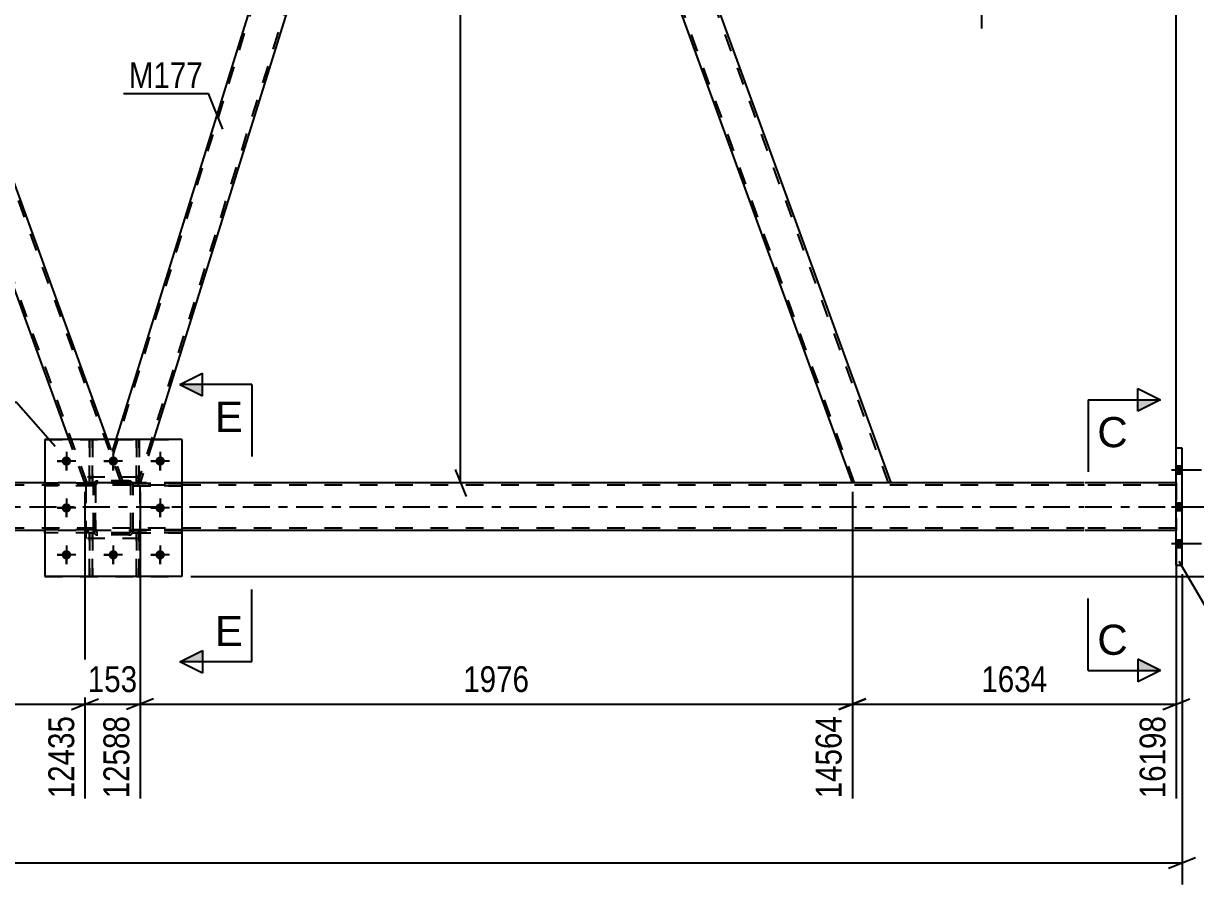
# Model space of a CAD drawing. Header units: millimetres. Extents: x -78 to 763, y -439 to 155.
# Drawn here: x 512.2 to 642.2, y -167.8 to -72.3 of the extents above; entities that cross this region are included whole.
import ezdxf

# ---------------------------------------------------------------- set-up
doc = ezdxf.new("R2010")
doc.units = ezdxf.units.MM
doc.linetypes.add('DXK_LINE_DOT2', pattern=[3.9198, 1.9599, -1.9599])
doc.linetypes.add('DXK_LINE_DOT3', pattern=[5.9187, 2.979, -0.9799, 0.9799, -0.9799])
doc.styles.add('Arial', font='ARIAL.TTF', dxfattribs={"height": 0.2})
doc.styles.add('Arial Narrow', font='ARIALN.TTF', dxfattribs={"height": 0.2})

# ---------------------------------------------------------------- blocks, each defined once
blk = doc.blocks.new('Part-800830732-2670 - 2550')
at = {"color": 7, "linetype": 'DXK_LINE_DOT2'}
for p, q in [((519.53, -133.6), (519.53, -128.77)), ((519.53, -128.77), (519.85, -128.77)), ((519.53, -129.37), (519.85, -129.37)), ((519.85, -128.77), (519.85, -133.6)), ((519.85, -133.6), (519.53, -133.6))]:
    blk.add_line(p, q, dxfattribs=at)
blk = doc.blocks.new('Part-800830732-2673 - 2550')
at = {"color": 7, "linetype": 'DXK_LINE_DOT2'}
for p, q in [((524.73, -133.6), (524.73, -128.77)), ((524.73, -128.77), (525.05, -128.77)), ((524.73, -129.37), (525.05, -129.37)), ((525.05, -128.77), (525.05, -133.6)), ((525.05, -133.6), (524.73, -133.6))]:
    blk.add_line(p, q, dxfattribs=at)
blk = doc.blocks.new('Bolt-800830732-2638 - 2550')
at = {"color": 1, "linetype": 'Continuous'}
for p, q in [((515.93, -120.8), (516.63, -120.8)), ((516.97, -119.76), (516.97, -120.46)), ((518.01, -120.8), (517.32, -120.8)), ((521.13, -120.8), (521.83, -120.8)), ((522.17, -119.76), (522.17, -120.46)), ((523.21, -120.8), (522.52, -120.8)), ((526.33, -120.8), (527.03, -120.8)), ((527.37, -119.76), (527.37, -120.46)), ((528.41, -120.8), (527.72, -120.8)), ((516.97, -121.84), (516.97, -121.15)), ((522.17, -121.84), (522.17, -121.15)), ((527.37, -121.84), (527.37, -121.15)), ((515.93, -126), (516.63, -126)), ((516.97, -124.96), (516.97, -125.66)), ((518.01, -126), (517.32, -126)), ((526.33, -126), (527.03, -126)), ((527.37, -124.96), (527.37, -125.66)), ((528.41, -126), (527.72, -126)), ((516.97, -127.04), (516.97, -126.35)), ((527.37, -127.04), (527.37, -126.35)), ((515.93, -131.2), (516.63, -131.2)), ((516.97, -130.16), (516.97, -130.86)), ((518.01, -131.2), (517.32, -131.2)), ((521.13, -131.2), (521.83, -131.2)), ((522.17, -130.16), (522.17, -130.86)), ((523.21, -131.2), (522.52, -131.2)), ((526.33, -131.2), (527.03, -131.2)), ((527.37, -130.16), (527.37, -130.86)), ((528.41, -131.2), (527.72, -131.2)), ((516.97, -132.24), (516.97, -131.55)), ((522.17, -132.24), (522.17, -131.55)), ((527.37, -132.24), (527.37, -131.55))]:
    blk.add_line(p, q, dxfattribs=at)
blk = doc.blocks.new('Bolt-800830732-2639 - 2550')
at = {"linetype": 'Continuous'}
for points in [[(517.49, -120.8, -1), (516.45, -120.8, -1)], [(522.69, -120.8, -1), (521.65, -120.8, -1)], [(527.89, -120.8, -1), (526.85, -120.8, -1)], [(517.49, -126, -1), (516.45, -126, -1)], [(527.89, -126, -1), (526.85, -126, -1)], [(517.49, -131.2, -1), (516.45, -131.2, -1)], [(522.69, -131.2, -1), (521.65, -131.2, -1)], [(527.89, -131.2, -1), (526.85, -131.2, -1)]]:
    blk.add_hatch(color=1, dxfattribs=at).paths.add_polyline_path(points)
at = {"color": 1, "linetype": 'Continuous'}
for p, q in [((518.01, -120.8), (515.93, -120.8)), ((516.97, -119.76), (516.97, -121.84)), ((523.21, -120.8), (521.13, -120.8)), ((522.17, -119.76), (522.17, -121.84)), ((528.41, -120.8), (526.33, -120.8)), ((527.37, -119.76), (527.37, -121.84)), ((518.01, -126), (515.93, -126)), ((516.97, -124.96), (516.97, -127.04)), ((528.41, -126), (526.33, -126)), ((527.37, -124.96), (527.37, -127.04)), ((518.01, -131.2), (515.93, -131.2)), ((516.97, -130.16), (516.97, -132.24)), ((523.21, -131.2), (521.13, -131.2)), ((522.17, -130.16), (522.17, -132.24)), ((528.41, -131.2), (526.33, -131.2)), ((527.37, -130.16), (527.37, -132.24))]:
    blk.add_line(p, q, dxfattribs=at)
blk = doc.blocks.new('Part-800830732-2642 - 2550')
at = {"color": 7, "linetype": 'DXK_LINE_DOT2'}
for p, q in [((519.85, -128.77), (519.53, -128.77)), ((519.53, -128.77), (519.53, -133.6)), ((519.53, -129.37), (519.85, -129.37)), ((519.85, -133.6), (519.85, -128.77)), ((519.53, -133.6), (519.85, -133.6))]:
    blk.add_line(p, q, dxfattribs=at)
blk = doc.blocks.new('Part-800830732-2676 - 2550')
at = {"color": 7, "linetype": 'DXK_LINE_DOT2'}
for p, q in [((519.53, -123.25), (519.53, -118.4)), ((519.53, -118.4), (519.85, -118.4)), ((519.85, -118.4), (519.85, -123.25)), ((519.53, -122.65), (519.85, -122.65)), ((519.85, -123.25), (519.53, -123.25))]:
    blk.add_line(p, q, dxfattribs=at)
blk = doc.blocks.new('Part-800830732-2679 - 2550')
at = {"color": 7, "linetype": 'DXK_LINE_DOT2'}
for p, q in [((524.73, -123.25), (524.73, -118.4)), ((524.73, -118.4), (525.05, -118.4)), ((525.05, -118.4), (525.05, -123.25)), ((524.73, -122.65), (525.05, -122.65)), ((525.05, -123.25), (524.73, -123.25))]:
    blk.add_line(p, q, dxfattribs=at)
blk = doc.blocks.new('Part-800830732-2820 - 2550')
at = {"color": 7, "linetype": 'DXK_LINE_DOT2'}
for p, q in [((514.57, -118.4), (529.77, -118.4)), ((514.57, -118.4), (514.57, -133.6)), ((529.77, -118.4), (529.77, -133.6)), ((514.57, -133.6), (529.77, -133.6))]:
    blk.add_line(p, q, dxfattribs=at)
blk = doc.blocks.new('Part-800830732-2692 - 2550')
at = {"color": 7, "linetype": 'DXK_LINE_DOT2'}
for p, q in [((519.97, -123.48), (520.01, -123.3)), ((520.01, -123.3), (519.97, -123.48)), ((519.97, -128.52), (519.97, -123.48)), ((519.97, -123.48), (519.97, -123.48)), ((519.97, -128.52), (519.97, -123.48)), ((520.21, -123.48), (520.23, -123.39)), ((520.23, -123.39), (520.21, -123.48)), ((520.21, -128.52), (520.21, -123.48)), ((520.21, -123.48), (520.21, -123.48)), ((520.21, -123.48), (520.21, -128.52)), ((520.23, -123.39), (520.29, -123.31)), ((520.29, -123.31), (520.23, -123.39)), ((520.27, -123.04), (520.45, -123)), ((520.45, -123), (520.27, -123.04)), ((520.36, -123.26), (520.29, -123.31)), ((520.45, -123.24), (520.36, -123.26)), ((523.89, -123), (520.45, -123)), ((523.89, -123.24), (520.45, -123.24)), ((523.89, -123), (524.08, -123.04)), ((524.08, -123.04), (523.89, -123)), ((523.89, -123.24), (523.99, -123.26)), ((523.99, -123.26), (524.06, -123.31)), ((524.06, -123.31), (523.99, -123.26)), ((524.06, -123.31), (524.12, -123.39)), ((524.12, -123.39), (524.06, -123.31)), ((524.12, -123.39), (524.13, -123.48)), ((524.13, -123.48), (524.12, -123.39)), ((524.13, -128.52), (524.13, -123.48)), ((524.13, -123.48), (524.13, -123.48)), ((524.13, -128.52), (524.13, -123.48)), ((524.34, -123.3), (524.37, -123.48)), ((524.37, -123.48), (524.34, -123.3)), ((524.37, -128.52), (524.37, -123.48)), ((524.37, -123.48), (524.37, -123.48)), ((524.37, -128.52), (524.37, -123.48)), ((519.97, -128.52), (519.97, -128.52)), ((520.01, -128.71), (519.97, -128.52)), ((519.97, -128.52), (520.01, -128.71)), ((520.21, -128.52), (520.21, -128.52)), ((520.23, -128.62), (520.21, -128.52)), ((520.21, -128.52), (520.23, -128.62)), ((520.29, -128.69), (520.23, -128.62)), ((520.23, -128.62), (520.29, -128.69)), ((520.36, -128.75), (520.29, -128.69)), ((520.29, -128.69), (520.36, -128.75)), ((520.45, -128.76), (520.36, -128.75)), ((523.99, -128.75), (523.89, -128.76)), ((524.06, -128.69), (523.99, -128.75)), ((524.12, -128.62), (524.06, -128.69)), ((524.06, -128.69), (524.12, -128.62)), ((524.13, -128.52), (524.12, -128.62)), ((524.12, -128.62), (524.13, -128.52)), ((524.13, -128.52), (524.13, -128.52)), ((524.37, -128.52), (524.34, -128.71)), ((524.34, -128.71), (524.37, -128.52)), ((524.37, -128.52), (524.37, -128.52)), ((520.45, -129), (520.27, -128.97)), ((520.27, -128.97), (520.45, -129)), ((523.89, -128.76), (520.45, -128.76)), ((523.89, -129), (520.45, -129)), ((524.08, -128.97), (523.89, -129)), ((523.89, -129), (524.08, -128.97))]:
    blk.add_line(p, q, dxfattribs=at)
at = {"color": 7, "linetype": 'DXK_LINE_DOT3'}
blk.add_line((522.17, -126), (522.17, -126), dxfattribs=at)
at = {"color": 7, "linetype": 'DXK_LINE_DOT2'}
for centre, start, end in [((520.45, -123.48), 112.5, 157.5), ((520.45, -123.48), 112.5, 157.5), ((523.89, -123.48), 22.5, 67.5), ((523.89, -123.48), 22.5, 67.5), ((520.45, -128.52), 202.5, 247.5), ((520.45, -128.52), 202.5, 247.5), ((523.89, -128.52), 292.5, 337.5), ((523.89, -128.52), 292.5, 337.5)]:
    blk.add_arc(centre, 0.48, start, end, dxfattribs=at)
blk = doc.blocks.new('Part-800830732-2832 - 2550')
at = {"color": 7, "linetype": 'DXK_LINE_DOT2'}
for p, q in [((519.97, -128.44), (514.57, -128.44)), ((514.57, -128.76), (514.57, -128.44)), ((519.37, -128.76), (519.37, -128.44)), ((519.97, -128.44), (519.97, -128.76)), ((519.97, -128.76), (514.57, -128.76))]:
    blk.add_line(p, q, dxfattribs=at)
blk = doc.blocks.new('Part-800830732-2724 - 2550')
at = {"color": 7, "linetype": 'DXK_LINE_DOT2'}
for p, q in [((519.97, -128.44), (514.57, -128.44)), ((514.57, -128.44), (514.57, -128.76)), ((519.37, -128.76), (519.37, -128.44)), ((519.97, -128.76), (519.97, -128.44)), ((519.97, -128.76), (514.57, -128.76))]:
    blk.add_line(p, q, dxfattribs=at)
blk = doc.blocks.new('Part-800830732-2768 - 2550')
at = {"color": 7, "linetype": 'DXK_LINE_DOT2'}
for p, q in [((629.89, -123.46), (21.62, -123.46)), ((529.77, -123.22), (514.57, -123.22)), ((640.11, -123.46), (629.99, -123.46)), ((640.11, -123.22), (640.11, -128.5)), ((629.89, -128.26), (21.62, -128.26)), ((529.77, -128.5), (514.57, -128.5)), ((640.11, -128.26), (629.99, -128.26))]:
    blk.add_line(p, q, dxfattribs=at)
at = {"color": 2, "linetype": 'Continuous'}
for p, q in [((514.57, -123.22), (359.51, -123.22)), ((629.89, -123.22), (529.77, -123.22)), ((640.11, -123.22), (629.99, -123.22)), ((514.57, -128.5), (359.51, -128.5)), ((629.89, -128.5), (529.77, -128.5)), ((640.11, -128.5), (629.99, -128.5))]:
    blk.add_line(p, q, dxfattribs=at)
at = {"color": 7, "linetype": 'DXK_LINE_DOT3'}
for p, q in [((21.62, -125.86), (629.89, -125.86)), ((629.99, -125.86), (640.11, -125.86))]:
    blk.add_line(p, q, dxfattribs=at)
blk = doc.blocks.new('Part-800830732-2770 - 2550')
at = {"color": 7, "linetype": 'DXK_LINE_DOT2'}
for p, q in [((519.97, -123.48), (520.01, -123.3)), ((520.01, -123.3), (519.97, -123.48)), ((519.97, -128.52), (519.97, -123.48)), ((519.97, -123.48), (519.97, -123.48)), ((519.97, -128.52), (519.97, -123.48)), ((520.21, -123.48), (520.23, -123.39)), ((520.23, -123.39), (520.21, -123.48)), ((520.21, -128.52), (520.21, -123.48)), ((520.21, -123.48), (520.21, -123.48)), ((520.21, -123.48), (520.21, -128.52)), ((520.23, -123.39), (520.29, -123.31)), ((520.29, -123.31), (520.23, -123.39)), ((520.27, -123.04), (520.45, -123)), ((520.45, -123), (520.27, -123.04)), ((520.36, -123.26), (520.29, -123.31)), ((520.45, -123.24), (520.36, -123.26)), ((523.89, -123), (520.45, -123)), ((523.89, -123.24), (520.45, -123.24)), ((523.89, -123), (524.08, -123.04)), ((524.08, -123.04), (523.89, -123)), ((523.89, -123.24), (523.99, -123.26)), ((523.99, -123.26), (524.06, -123.31)), ((524.06, -123.31), (523.99, -123.26)), ((524.06, -123.31), (524.12, -123.39)), ((524.12, -123.39), (524.06, -123.31)), ((524.12, -123.39), (524.13, -123.48)), ((524.13, -123.48), (524.12, -123.39)), ((524.13, -128.52), (524.13, -123.48)), ((524.13, -123.48), (524.13, -123.48)), ((524.13, -128.52), (524.13, -123.48)), ((524.34, -123.3), (524.37, -123.48)), ((524.37, -123.48), (524.34, -123.3)), ((524.37, -128.52), (524.37, -123.48)), ((524.37, -123.48), (524.37, -123.48)), ((524.37, -128.52), (524.37, -123.48)), ((519.97, -128.52), (519.97, -128.52)), ((520.01, -128.71), (519.97, -128.52)), ((519.97, -128.52), (520.01, -128.71)), ((520.21, -128.52), (520.21, -128.52)), ((520.23, -128.62), (520.21, -128.52)), ((520.21, -128.52), (520.23, -128.62)), ((520.29, -128.69), (520.23, -128.62)), ((520.23, -128.62), (520.29, -128.69)), ((520.36, -128.75), (520.29, -128.69)), ((520.29, -128.69), (520.36, -128.75)), ((520.45, -128.76), (520.36, -128.75)), ((523.99, -128.75), (523.89, -128.76)), ((524.06, -128.69), (523.99, -128.75)), ((524.12, -128.62), (524.06, -128.69)), ((524.06, -128.69), (524.12, -128.62)), ((524.13, -128.52), (524.12, -128.62)), ((524.12, -128.62), (524.13, -128.52)), ((524.13, -128.52), (524.13, -128.52)), ((524.37, -128.52), (524.34, -128.71)), ((524.34, -128.71), (524.37, -128.52)), ((524.37, -128.52), (524.37, -128.52)), ((520.45, -129), (520.27, -128.97)), ((520.27, -128.97), (520.45, -129)), ((523.89, -128.76), (520.45, -128.76)), ((523.89, -129), (520.45, -129)), ((524.08, -128.97), (523.89, -129)), ((523.89, -129), (524.08, -128.97))]:
    blk.add_line(p, q, dxfattribs=at)
at = {"color": 7, "linetype": 'DXK_LINE_DOT3'}
blk.add_line((522.17, -126), (522.17, -126), dxfattribs=at)
at = {"color": 7, "linetype": 'DXK_LINE_DOT2'}
for centre, start, end in [((520.45, -123.48), 112.5, 157.5), ((520.45, -123.48), 112.5, 157.5), ((523.89, -123.48), 22.5, 67.5), ((523.89, -123.48), 22.5, 67.5), ((520.45, -128.52), 202.5, 247.5), ((520.45, -128.52), 202.5, 247.5), ((523.89, -128.52), 292.5, 337.5), ((523.89, -128.52), 292.5, 337.5)]:
    blk.add_arc(centre, 0.48, start, end, dxfattribs=at)
blk = doc.blocks.new('Part-800830732-2771 - 2550')
at = {"color": 7, "linetype": 'DXK_LINE_DOT2'}
for p, q in [((525.17, -122.6), (519.17, -122.6)), ((519.17, -129.4), (519.17, -122.6)), ((525.17, -129.4), (525.17, -122.6)), ((525.17, -129.4), (519.17, -129.4))]:
    blk.add_line(p, q, dxfattribs=at)
blk = doc.blocks.new('Part-800830732-2772 - 2550')
at = {"color": 7, "linetype": 'DXK_LINE_DOT2'}
for p, q in [((525.17, -122.6), (519.17, -122.6)), ((519.17, -129.4), (519.17, -122.6)), ((525.17, -129.4), (525.17, -122.6)), ((525.17, -129.4), (519.17, -129.4))]:
    blk.add_line(p, q, dxfattribs=at)
blk = doc.blocks.new('Part-800830732-2778 - 2550')
at = {"color": 2, "linetype": 'Continuous'}
for p, q in [((640.75, -119.36), (640.11, -119.36)), ((640.11, -132.36), (640.11, -119.36)), ((640.75, -132.36), (640.75, -119.36)), ((640.11, -132.36), (640.75, -132.36))]:
    blk.add_line(p, q, dxfattribs=at)
blk = doc.blocks.new('Part-800830732-2798 - 2550')
at = {"color": 2, "linetype": 'Continuous'}
for p, q in [((560.05, -2), (563.79, -2)), ((563.79, -2), (564.31, -2)), ((564.31, -2), (608.43, -123.22)), ((604.17, -123.22), (561.6, -6.25))]:
    blk.add_line(p, q, dxfattribs=at)
at = {"color": 7, "linetype": 'DXK_LINE_DOT2'}
for p, q in [((561.6, -6.25), (560.05, -2)), ((604.42, -123.22), (560.3, -2)), ((608.17, -123.22), (564.05, -2)), ((608.43, -123.22), (604.17, -123.22))]:
    blk.add_line(p, q, dxfattribs=at)
blk = doc.blocks.new('Part-800830732-2808 - 2550')
at = {"color": 7, "linetype": 'DXK_LINE_DOT2'}
for p, q in [((522.16, -120.12), (558.98, -2)), ((561.46, -5.88), (524.89, -123.22)), ((522.45, -118.4), (522.03, -119.75)), ((526.64, -118.4), (525.14, -123.22)), ((523.29, -123.22), (522.03, -119.75)), ((525.14, -123.22), (523.29, -123.22))]:
    blk.add_line(p, q, dxfattribs=at)
at = {"color": 2, "linetype": 'Continuous'}
for p, q in [((558.73, -2), (522.45, -118.4)), ((560.05, -2), (558.73, -2)), ((560.05, -2), (561.6, -6.25)), ((561.6, -6.25), (526.64, -118.4))]:
    blk.add_line(p, q, dxfattribs=at)
blk = doc.blocks.new('Part-800830732-2813 - 2550')
at = {"color": 2, "linetype": 'Continuous'}
for p, q in [((478.66, -2), (474.91, -2)), ((479.17, -2), (478.66, -2)), ((521.54, -118.4), (479.17, -2)), ((517.28, -118.4), (476.46, -6.25))]:
    blk.add_line(p, q, dxfattribs=at)
at = {"color": 7, "linetype": 'DXK_LINE_DOT2'}
for p, q in [((474.91, -2), (476.46, -6.25)), ((519.29, -123.22), (475.17, -2)), ((523.04, -123.22), (478.92, -2)), ((519.03, -123.22), (517.28, -118.4)), ((523.29, -123.22), (521.54, -118.4)), ((523.29, -123.22), (519.03, -123.22))]:
    blk.add_line(p, q, dxfattribs=at)
blk = doc.blocks.new('Part-800830732-2814 - 2550')
at = {"color": 7, "linetype": 'DXK_LINE_DOT2'}
for p, q in [((519.97, -123.24), (514.57, -123.24)), ((514.57, -123.24), (514.57, -123.56)), ((519.37, -123.56), (519.37, -123.24)), ((519.97, -123.56), (519.97, -123.24)), ((519.97, -123.56), (514.57, -123.56))]:
    blk.add_line(p, q, dxfattribs=at)
blk = doc.blocks.new('Part-800830732-2819 - 2550')
at = {"color": 7, "linetype": 'DXK_LINE_DOT2'}
for p, q in [((524.37, -128.76), (524.37, -128.44)), ((524.37, -128.44), (529.77, -128.44)), ((524.97, -128.76), (524.97, -128.44)), ((529.77, -128.44), (529.77, -128.76)), ((529.77, -128.76), (524.37, -128.76))]:
    blk.add_line(p, q, dxfattribs=at)
blk = doc.blocks.new('Part-800830732-2825 - 2550')
at = {"color": 2, "linetype": 'Continuous'}
for p, q in [((529.77, -118.4), (514.57, -118.4)), ((514.57, -118.4), (514.57, -133.6)), ((529.77, -118.4), (529.77, -133.6)), ((529.77, -133.6), (514.57, -133.6))]:
    blk.add_line(p, q, dxfattribs=at)
blk = doc.blocks.new('Part-800830732-2826 - 2550')
at = {"color": 7, "linetype": 'DXK_LINE_DOT2'}
for p, q in [((524.37, -123.56), (524.37, -123.24)), ((524.37, -123.24), (529.77, -123.24)), ((524.97, -123.56), (524.97, -123.24)), ((529.77, -123.24), (529.77, -123.56)), ((529.77, -123.56), (524.37, -123.56))]:
    blk.add_line(p, q, dxfattribs=at)
blk = doc.blocks.new('Bolt-800830732-2827 - 2550')
at = {"linetype": 'Continuous'}
for points in [[(640.75, -122.2), (640.75, -121.32), (640.11, -121.32), (640.11, -122.2)], [(640.75, -122.2), (640.75, -121.32), (640.11, -121.32), (640.11, -122.2)], [(640.75, -122.2), (640.75, -121.32), (640.11, -121.32), (640.11, -122.2)], [(640.75, -126.3), (640.75, -125.42), (640.11, -125.42), (640.11, -126.3)], [(640.75, -126.3), (640.75, -125.42), (640.11, -125.42), (640.11, -126.3)], [(640.75, -130.4), (640.75, -129.52), (640.11, -129.52), (640.11, -130.4)], [(640.75, -130.4), (640.75, -129.52), (640.11, -129.52), (640.11, -130.4)], [(640.75, -130.4), (640.75, -129.52), (640.11, -129.52), (640.11, -130.4)]]:
    blk.add_hatch(color=1, dxfattribs=at).paths.add_polyline_path(points)
at = {"color": 1, "linetype": 'Continuous'}
for p, q in [((639.59, -121.76), (642.91, -121.76)), ((639.59, -121.76), (642.91, -121.76)), ((639.59, -121.76), (642.91, -121.76)), ((640.11, -121.32), (640.75, -121.32)), ((640.11, -121.32), (640.75, -121.32)), ((640.11, -121.32), (640.75, -121.32)), ((640.11, -122.2), (640.75, -122.2)), ((640.11, -122.2), (640.75, -122.2)), ((640.11, -122.2), (640.75, -122.2)), ((639.59, -125.86), (642.91, -125.86)), ((639.59, -125.86), (642.91, -125.86)), ((640.11, -125.42), (640.75, -125.42)), ((640.11, -125.42), (640.75, -125.42)), ((640.11, -126.3), (640.75, -126.3)), ((640.11, -126.3), (640.75, -126.3)), ((639.59, -129.96), (642.91, -129.96)), ((639.59, -129.96), (642.91, -129.96)), ((639.59, -129.96), (642.91, -129.96)), ((640.11, -129.52), (640.75, -129.52)), ((640.11, -129.52), (640.75, -129.52)), ((640.11, -129.52), (640.75, -129.52)), ((640.11, -130.4), (640.75, -130.4)), ((640.11, -130.4), (640.75, -130.4)), ((640.11, -130.4), (640.75, -130.4))]:
    blk.add_line(p, q, dxfattribs=at)
blk = doc.blocks.new('Part-800830732-2831 - 2550')
at = {"color": 7, "linetype": 'DXK_LINE_DOT2'}
for p, q in [((519.97, -123.24), (514.57, -123.24)), ((514.57, -123.56), (514.57, -123.24)), ((519.37, -123.56), (519.37, -123.24)), ((519.97, -123.24), (519.97, -123.56)), ((519.97, -123.56), (514.57, -123.56))]:
    blk.add_line(p, q, dxfattribs=at)
blk = doc.blocks.new('Part-800830732-2835 - 2550')
at = {"color": 7, "linetype": 'DXK_LINE_DOT2'}
for p, q in [((524.73, -118.4), (524.73, -123.25)), ((525.05, -118.4), (524.73, -118.4)), ((525.05, -123.25), (525.05, -118.4)), ((524.73, -122.65), (525.05, -122.65)), ((524.73, -123.25), (525.05, -123.25))]:
    blk.add_line(p, q, dxfattribs=at)
blk = doc.blocks.new('Part-800830732-2838 - 2550')
at = {"color": 7, "linetype": 'DXK_LINE_DOT2'}
for p, q in [((519.53, -118.4), (519.53, -123.25)), ((519.85, -118.4), (519.53, -118.4)), ((519.85, -123.25), (519.85, -118.4)), ((519.53, -122.65), (519.85, -122.65)), ((519.53, -123.25), (519.85, -123.25))]:
    blk.add_line(p, q, dxfattribs=at)
blk = doc.blocks.new('Part-800830732-2841 - 2550')
at = {"color": 7, "linetype": 'DXK_LINE_DOT2'}
for p, q in [((525.05, -128.77), (524.73, -128.77)), ((524.73, -128.77), (524.73, -133.6)), ((524.73, -129.37), (525.05, -129.37)), ((525.05, -133.6), (525.05, -128.77)), ((524.73, -133.6), (525.05, -133.6))]:
    blk.add_line(p, q, dxfattribs=at)
blk = doc.blocks.new('Part-800830732-2842 - 2550')
at = {"color": 7, "linetype": 'DXK_LINE_DOT2'}
for p, q in [((529.77, -123.24), (524.37, -123.24)), ((524.37, -123.24), (524.37, -123.56)), ((524.97, -123.56), (524.97, -123.24)), ((529.77, -123.56), (529.77, -123.24)), ((524.37, -123.56), (529.77, -123.56))]:
    blk.add_line(p, q, dxfattribs=at)
blk = doc.blocks.new('Part-800830732-2843 - 2550')
at = {"color": 7, "linetype": 'DXK_LINE_DOT2'}
for p, q in [((529.77, -128.44), (524.37, -128.44)), ((524.37, -128.44), (524.37, -128.76)), ((524.97, -128.76), (524.97, -128.44)), ((529.77, -128.76), (529.77, -128.44)), ((524.37, -128.76), (529.77, -128.76))]:
    blk.add_line(p, q, dxfattribs=at)
blk = doc.blocks.new('StraightDimension-800830732-16202 - 2550')
at = {"color": 7, "linetype": 'Continuous'}
blk.add_line((530.77, -133.6), (672.03, -133.6), dxfattribs=at)
blk = doc.blocks.new('StraightDimension-800830732-3176 - 2550')
at = {"color": 7, "linetype": 'Continuous'}
for p, q in [((604.17, -124.22), (604.17, -158.21)), ((640.11, -129.5), (640.11, -158.21)), ((605.67, -147.17), (602.67, -148.37)), ((604.17, -147.77), (640.11, -147.77)), ((638.61, -148.37), (641.61, -147.17))]:
    blk.add_line(p, q, dxfattribs=at)
at = {"color": 0}
blk.add_wipeout([(626.4, -147.02), (626.4, -142.82), (617.88, -142.82), (617.88, -147.02)], dxfattribs=at)
at = {"color": 3, "style": 'Arial Narrow'}
blk.add_text('1634', height=2.863, dxfattribs=at).set_placement((618.48, -146.42))
at = {"color": 0, "linetype": 'Continuous'}
blk.add_wipeout([(639.51, -148.47), (635.31, -148.47), (635.31, -158.81), (639.51, -158.81)], dxfattribs=at)
at = {"color": 3, "linetype": 'Continuous', "style": 'Arial Narrow'}
blk.add_text('16198', height=2.863, rotation=90.0002, dxfattribs=at).set_placement((638.91, -158.21))
blk = doc.blocks.new('StraightDimension-800830732-2863 - 2550')
at = {"color": 7, "linetype": 'Continuous'}
for p, q in [((662.86, -1.5), (661.66, 1.5)), ((620.13, 0), (664.66, 0)), ((662.26, -125.86), (662.26, 0)), ((661.66, -124.36), (662.86, -127.36)), ((641.75, -125.86), (664.66, -125.86))]:
    blk.add_line(p, q, dxfattribs=at)
at = {"color": 0}
blk.add_wipeout([(661.51, -58.67), (657.31, -58.67), (657.31, -67.19), (661.51, -67.19)], dxfattribs=at)
at = {"color": 3, "style": 'Arial Narrow'}
blk.add_text('3147', height=2.863, rotation=90.0002, dxfattribs=at).set_placement((660.91, -66.59))
blk = doc.blocks.new('StraightDimension-800830732-3104 - 2550')
at = {"color": 7, "linetype": 'Continuous'}
for p, q in [((440, -124.22), (440, -158.21)), ((519.03, -124.22), (519.03, -158.21)), ((441.5, -147.17), (438.5, -148.37)), ((440, -147.77), (519.03, -147.77)), ((517.53, -148.37), (520.53, -147.17))]:
    blk.add_line(p, q, dxfattribs=at)
at = {"color": 0}
blk.add_wipeout([(483.77, -147.02), (483.77, -142.82), (475.26, -142.82), (475.26, -147.02)], dxfattribs=at)
at = {"color": 3, "style": 'Arial Narrow'}
blk.add_text('1976', height=2.863, dxfattribs=at).set_placement((475.86, -146.42))
at = {"color": 0, "linetype": 'Continuous'}
blk.add_wipeout([(518.43, -148.47), (514.23, -148.47), (514.23, -158.81), (518.43, -158.81)], dxfattribs=at)
at = {"color": 3, "linetype": 'Continuous', "style": 'Arial Narrow'}
blk.add_text('12435', height=2.863, rotation=90.0002, dxfattribs=at).set_placement((517.83, -158.21))
blk = doc.blocks.new('StraightDimension-800830732-3128 - 2550')
at = {"color": 7, "linetype": 'Continuous'}
for p, q in [((519.03, -124.22), (519.03, -158.21)), ((525.14, -124.22), (525.14, -158.21)), ((517.53, -148.37), (520.53, -147.17)), ((519.03, -147.77), (525.14, -147.77)), ((526.64, -147.17), (523.64, -148.37))]:
    blk.add_line(p, q, dxfattribs=at)
at = {"color": 0}
blk.add_wipeout([(525.43, -147.02), (525.43, -142.82), (518.74, -142.82), (518.74, -147.02)], dxfattribs=at)
at = {"color": 0, "linetype": 'Continuous'}
blk.add_wipeout([(524.54, -148.47), (520.34, -148.47), (520.34, -158.81), (524.54, -158.81)], dxfattribs=at)
at = {"color": 3, "style": 'Arial Narrow'}
blk.add_text('153', height=2.863, dxfattribs=at).set_placement((519.34, -146.42))
at = {"color": 3, "linetype": 'Continuous', "style": 'Arial Narrow'}
blk.add_text('12588', height=2.863, rotation=90.0002, dxfattribs=at).set_placement((523.94, -158.21))
blk = doc.blocks.new('StraightDimension-800830732-3152 - 2550')
at = {"color": 7, "linetype": 'Continuous'}
for p, q in [((525.14, -124.22), (525.14, -158.21)), ((604.17, -124.22), (604.17, -158.21)), ((526.64, -147.17), (523.64, -148.37)), ((525.14, -147.77), (604.17, -147.77)), ((602.67, -148.37), (605.67, -147.17))]:
    blk.add_line(p, q, dxfattribs=at)
at = {"color": 0}
blk.add_wipeout([(568.91, -147.02), (568.91, -142.82), (560.4, -142.82), (560.4, -147.02)], dxfattribs=at)
at = {"color": 3, "style": 'Arial Narrow'}
blk.add_text('1976', height=2.863, dxfattribs=at).set_placement((561, -146.42))
at = {"color": 0, "linetype": 'Continuous'}
blk.add_wipeout([(603.57, -148.47), (599.37, -148.47), (599.37, -158.81), (603.57, -158.81)], dxfattribs=at)
at = {"color": 3, "linetype": 'Continuous', "style": 'Arial Narrow'}
blk.add_text('14564', height=2.863, rotation=90.0002, dxfattribs=at).set_placement((602.97, -158.21))
blk = doc.blocks.new('StraightDimension-800830732-3249 - 2550')
at = {"color": 7, "linetype": 'Continuous'}
for p, q in [((640.75, -133.36), (640.75, -167.77)), ((639.25, -165.97), (642.25, -164.77)), ((-0.64, -165.37), (640.75, -165.37))]:
    blk.add_line(p, q, dxfattribs=at)
blk = doc.blocks.new('StraightDimension-800830732-3260 - 2550')
at = {"color": 7, "linetype": 'Continuous'}
for p, q in [((618.49, -3), (618.49, -72.81)), ((640.11, -122.22), (640.11, -67.56)), ((619.99, -69.81), (616.99, -71.01)), ((638.61, -71.01), (641.61, -69.81)), ((618.49, -70.41), (640.11, -70.41))]:
    blk.add_line(p, q, dxfattribs=at)
at = {"color": 0}
blk.add_wipeout([(633.56, -69.66), (633.56, -65.46), (625.04, -65.46), (625.04, -69.66)], dxfattribs=at)
at = {"color": 3, "style": 'Arial Narrow'}
blk.add_text('1276', height=2.863, dxfattribs=at).set_placement((625.64, -69.06))
blk = doc.blocks.new('StraightDimension-800830732-14149 - 2550')
at = {"color": 7, "linetype": 'Continuous'}
for p, q in [((561.31, -3.5), (560.11, -0.5)), ((597.66, -2), (557.86, -2)), ((560.71, -123.22), (560.71, -2)), ((560.11, -121.72), (561.31, -124.72)), ((596.79, -123.22), (557.86, -123.22))]:
    blk.add_line(p, q, dxfattribs=at)
at = {"color": 0}
blk.add_wipeout([(559.96, -58.35), (555.76, -58.35), (555.76, -66.87), (559.96, -66.87)], dxfattribs=at)
at = {"color": 3, "style": 'Arial Narrow'}
blk.add_text('3031', height=2.863, rotation=90.0002, dxfattribs=at).set_placement((559.36, -66.27))
blk = doc.blocks.new('Mark-800830732-2774 - 2550')
at = {"color": 0}
blk.add_wipeout([(655.84, -142.93), (655.84, -139.93), (647.8, -139.93), (647.8, -142.93)], dxfattribs=at)
blk.add_wipeout([(655.84, -142.93), (655.84, -139.93), (647.8, -139.93), (647.8, -142.93)], dxfattribs=at)
at = {"color": 30, "linetype": 'Continuous'}
for p, q in [((640.38, -131.92), (647.2, -143.53)), ((647.2, -143.53), (656.44, -143.53))]:
    blk.add_line(p, q, dxfattribs=at)
at = {"color": 3, "style": 'Arial Narrow'}
blk.add_text('SP19', height=2.863, dxfattribs=at).set_placement((647.8, -142.93))
blk = doc.blocks.new('Mark-800830732-2804 - 2550')
at = {"color": 0}
blk.add_wipeout([(532.12, -79.43), (532.12, -76.43), (523.89, -76.43), (523.89, -79.43)], dxfattribs=at)
blk.add_wipeout([(532.12, -79.43), (532.12, -76.43), (523.89, -76.43), (523.89, -79.43)], dxfattribs=at)
at = {"color": 30, "linetype": 'Continuous'}
for p in [(523.29, -80.03), (534.33, -84)]:
    blk.add_line(p, (532.72, -80.03), dxfattribs=at)
at = {"color": 3, "style": 'Arial Narrow'}
blk.add_text('M177', height=2.863, dxfattribs=at).set_placement((523.89, -79.43))
blk = doc.blocks.new('Mark-800830732-2821 - 2550')
at = {"color": 0}
blk.add_wipeout([(510.78, -113.66), (510.78, -110.66), (502.74, -110.66), (502.74, -113.66)], dxfattribs=at)
blk.add_wipeout([(510.78, -113.66), (510.78, -110.66), (502.74, -110.66), (502.74, -113.66)], dxfattribs=at)
at = {"color": 30, "linetype": 'Continuous'}
for p in [(502.14, -114.26), (515.73, -119.2)]:
    blk.add_line(p, (511.38, -114.26), dxfattribs=at)
at = {"color": 3, "style": 'Arial Narrow'}
blk.add_text('SP20', height=2.863, dxfattribs=at).set_placement((502.74, -113.66))
blk = doc.blocks.new('SectionMark-800830732-3792 - 2550')
at = {"linetype": 'Continuous'}
for points in [[(635.85, -115.26), (635.85, -114.01), (638.35, -114.01)], [(635.85, -144.04), (635.85, -142.79), (638.35, -144.04)]]:
    blk.add_hatch(color=6, dxfattribs=at).paths.add_polyline_path(points)
at = {"color": 6, "linetype": 'Continuous'}
for p, q in [((635.85, -115.26), (635.85, -112.76)), ((635.85, -112.76), (638.35, -114.01)), ((630.35, -114.01), (630.35, -122.01)), ((630.35, -114.01), (638.35, -114.01)), ((638.35, -114.01), (635.85, -115.26)), ((630.35, -144.04), (630.35, -136.04)), ((638.35, -144.04), (635.85, -142.79)), ((635.85, -142.79), (635.85, -145.29)), ((630.35, -144.04), (638.35, -144.04)), ((638.35, -144.04), (635.85, -145.29))]:
    blk.add_line(p, q, dxfattribs=at)
at = {"color": 0, "linetype": 'Continuous'}
for points in [[(634.72, -119.26), (634.72, -115.76), (631.35, -115.76), (631.35, -119.26)], [(634.72, -142.29), (634.72, -138.79), (631.35, -138.79), (631.35, -142.29)]]:
    blk.add_wipeout(points, dxfattribs=at)
at = {"color": 3, "linetype": 'Continuous', "style": 'Arial'}
for p in [(631.35, -119.26), (631.35, -142.29)]:
    blk.add_text('C', height=3.34, dxfattribs=at).set_placement(p)
blk = doc.blocks.new('SectionMark-800830732-15929 - 2550')
at = {"linetype": 'Continuous'}
for points in [[(532.05, -112.31), (532.05, -113.56), (529.55, -112.31)], [(532.05, -141.81), (532.05, -143.06), (529.55, -143.06)]]:
    blk.add_hatch(color=6, dxfattribs=at).paths.add_polyline_path(points)
at = {"color": 6, "linetype": 'Continuous'}
for p, q in [((529.55, -112.31), (532.05, -111.06)), ((532.05, -113.56), (532.05, -111.06)), ((537.55, -112.31), (529.55, -112.31)), ((529.55, -112.31), (532.05, -113.56)), ((537.55, -112.31), (537.55, -120.31)), ((537.55, -143.06), (537.55, -135.06)), ((529.55, -143.06), (532.05, -141.81)), ((532.05, -141.81), (532.05, -144.31)), ((537.55, -143.06), (529.55, -143.06)), ((532.05, -144.31), (529.55, -143.06))]:
    blk.add_line(p, q, dxfattribs=at)
at = {"color": 0, "linetype": 'Continuous'}
for points in [[(536.55, -117.56), (536.55, -114.06), (533.44, -114.06), (533.44, -117.56)], [(536.55, -141.31), (536.55, -137.81), (533.44, -137.81), (533.44, -141.31)]]:
    blk.add_wipeout(points, dxfattribs=at)
at = {"color": 3, "linetype": 'Continuous', "style": 'Arial'}
for p in [(533.44, -117.56), (533.44, -141.31)]:
    blk.add_text('E', height=3.34, dxfattribs=at).set_placement(p)

msp = doc.modelspace()

# ---------------------------------------------------------------- block references
for name in ['Part-800830732-2813 - 2550', 'Part-800830732-2808 - 2550', 'Part-800830732-2798 - 2550', 'Part-800830732-2820 - 2550', 'Part-800830732-2825 - 2550', 'Part-800830732-2676 - 2550', 'Part-800830732-2838 - 2550', 'Part-800830732-2679 - 2550', 'Part-800830732-2835 - 2550', 'Part-800830732-2778 - 2550', 'Bolt-800830732-2638 - 2550', 'Bolt-800830732-2639 - 2550', 'Bolt-800830732-2827 - 2550', 'Part-800830732-2768 - 2550', 'Part-800830732-2814 - 2550', 'Part-800830732-2831 - 2550', 'Part-800830732-2771 - 2550', 'Part-800830732-2772 - 2550', 'Part-800830732-2692 - 2550', 'Part-800830732-2770 - 2550', 'Part-800830732-2826 - 2550', 'Part-800830732-2842 - 2550', 'Part-800830732-2832 - 2550', 'Part-800830732-2724 - 2550', 'Part-800830732-2819 - 2550', 'Part-800830732-2843 - 2550', 'Part-800830732-2670 - 2550', 'Part-800830732-2642 - 2550', 'Part-800830732-2673 - 2550', 'Part-800830732-2841 - 2550']:
    msp.add_blockref(name, (0, 0))

# ---------------------------------------------------------------- next in the draw order: block references
for name in ['StraightDimension-800830732-16202 - 2550', 'StraightDimension-800830732-3104 - 2550']:
    msp.add_blockref(name, (0, 0))

# ---------------------------------------------------------------- next in the draw order: block references
for name in ['StraightDimension-800830732-3128 - 2550', 'StraightDimension-800830732-3176 - 2550']:
    msp.add_blockref(name, (0, 0))

# ---------------------------------------------------------------- next in the draw order: block references
for name in ['StraightDimension-800830732-2863 - 2550', 'StraightDimension-800830732-3152 - 2550']:
    msp.add_blockref(name, (0, 0))

# ---------------------------------------------------------------- next in the draw order: block references
msp.add_blockref('StraightDimension-800830732-3249 - 2550', (0, 0))

# ---------------------------------------------------------------- next in the draw order: block references
for name in ['StraightDimension-800830732-14149 - 2550', 'StraightDimension-800830732-3260 - 2550', 'Mark-800830732-2804 - 2550', 'Mark-800830732-2821 - 2550', 'SectionMark-800830732-15929 - 2550', 'Mark-800830732-2774 - 2550']:
    msp.add_blockref(name, (0, 0))

# ---------------------------------------------------------------- next in the draw order: block references
msp.add_blockref('SectionMark-800830732-3792 - 2550', (0, 0))

doc.saveas('drawing.dxf')
